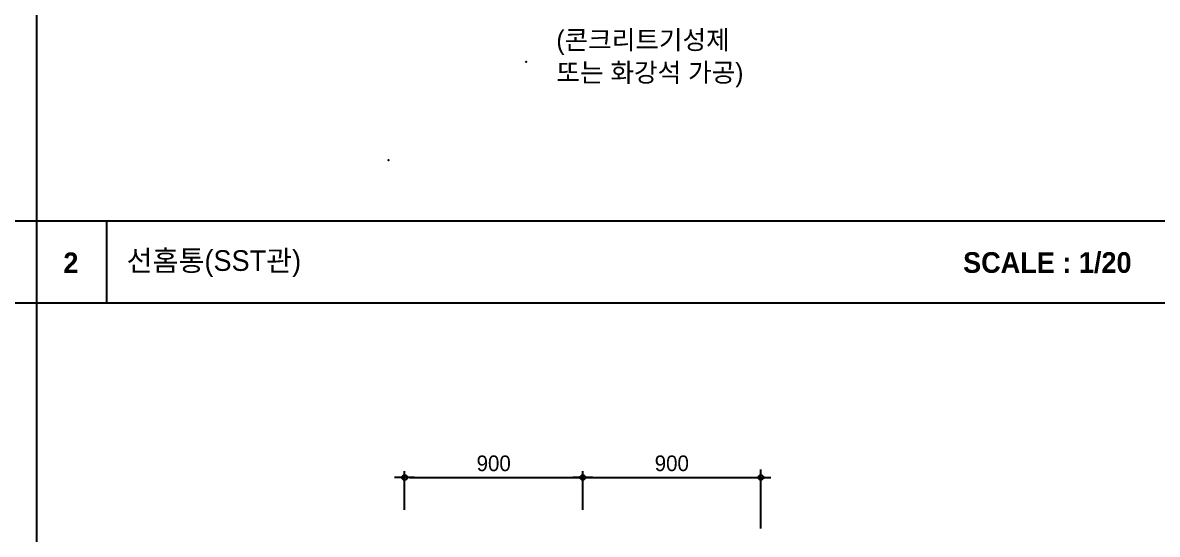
# Model space of a CAD drawing. Header units: millimetres. Extents: x 34525826 to 34533676, y -18662964 to -18657514.
# Drawn here: x 34527613 to 34529423, y -18659700 to -18658884 of the extents above; entities that cross this region are included whole.
import ezdxf
from ezdxf.enums import TextEntityAlignment as Align

# ---------------------------------------------------------------- set-up
doc = ezdxf.new("R2010")
doc.units = ezdxf.units.MM
doc.header["$LTSCALE"] = 100
doc.header["$MEASUREMENT"] = 0
doc.layers.get('DEFPOINTS').update_dxf_attribs({"color": 124})
for name, color, linetype in [('3TEX', 3, 'Continuous'), ('7DIM', 9, 'Continuous'), ('9', 9, 'Continuous'), ('A', 5, 'Continuous'), ('DIM', 7, 'Continuous'), ('TEX', 3, 'Continuous')]:
    doc.layers.add(name, color=color, linetype=linetype)
doc.styles.add('1', font='')
doc.styles.add('나눔고딕', font='')
doc.styles.get('1').set_extended_font_data('Dotum')
doc.styles.get('나눔고딕').set_extended_font_data('Dotum')
doc.dimstyles.new('DIM1', dxfattribs={"dimtxt": 3.5, "dimasz": 0.8, "dimexe": 1, "dimexo": 3, "dimgap": 1, "dimtad": 1, "dimdec": 0, "dimzin": 1, "dimlunit": 6, "dimtxsty": '나눔고딕', "dimblk": 'DIMDOT', "dimcen": 1, "dimclrd": 256, "dimclre": 256, "dimclrt": 3, "dimadec": 0, "dimazin": 0, "dimtfac": 1, "dimtdec": 0, "dimtix": 1, "dimtmove": 2, "dimatfit": 3, "dimldrblk": 'DIMDOT', "dimfxl": 0, "dimtolj": 1, "dimarcsym": 0})

# ---------------------------------------------------------------- blocks, each defined once
blk = doc.blocks.new('DIMDOT')
blk.add_line((-2, 0), (2, 0))
blk.add_circle((0, 0), 0.5)
blk = doc.blocks.new('*D30')
at = {"layer": '7DIM', "lineweight": -2}
for p, q in [((34528222.5, -18659661), (34528222.5, -18659599.6)), ((34528230.5, -18659609.6), (34528498.7, -18659609.6)), ((34528506.7, -18659661), (34528506.7, -18659599.6))]:
    blk.add_line(p, q, dxfattribs=at)
at = {"layer": 'DEFPOINTS', "color": 0}
for p in [(34528506.7, -18659609.6), (34528222.5, -18659691), (34528506.7, -18659691)]:
    blk.add_point(p, dxfattribs=at)
at = {"layer": '7DIM', "lineweight": -2, "xscale": 8, "yscale": 8, "zscale": 8, "rotation": 180}
blk.add_blockref('DIMDOT', (34528222.5, -18659609.6), dxfattribs=at)
at = {"layer": '7DIM', "lineweight": -2, "xscale": 8, "yscale": 8, "zscale": 8}
blk.add_blockref('DIMDOT', (34528506.7, -18659609.6), dxfattribs=at)
at = {"layer": '7DIM', "color": 3, "insert": (34528364.6, -18659587.1), "char_height": 25, "attachment_point": 5, "style": '나눔고딕'}
blk.add_mtext('\\A1;900', dxfattribs=at)
blk = doc.blocks.new('*D31')
at = {"layer": '7DIM', "lineweight": -2}
for p, q in [((34528506.7, -18659661), (34528506.7, -18659599.6)), ((34528514.7, -18659609.6), (34528782.8, -18659609.6)), ((34528790.8, -18659661), (34528790.8, -18659599.6))]:
    blk.add_line(p, q, dxfattribs=at)
at = {"layer": 'DEFPOINTS', "color": 0}
for p in [(34528790.8, -18659609.6), (34528506.7, -18659691), (34528790.8, -18659691)]:
    blk.add_point(p, dxfattribs=at)
at = {"layer": '7DIM', "lineweight": -2, "xscale": 8, "yscale": 8, "zscale": 8, "rotation": 180}
blk.add_blockref('DIMDOT', (34528506.7, -18659609.6), dxfattribs=at)
at = {"layer": '7DIM', "lineweight": -2, "xscale": 8, "yscale": 8, "zscale": 8}
blk.add_blockref('DIMDOT', (34528790.8, -18659609.6), dxfattribs=at)
at = {"layer": '7DIM', "color": 3, "insert": (34528648.7, -18659587.1), "char_height": 25, "attachment_point": 5, "style": '나눔고딕'}
blk.add_mtext('\\A1;900', dxfattribs=at)

msp = doc.modelspace()

# ---------------------------------------------------------------- linework, layer by layer
at = {"layer": '9'}
for p, q in [((34527635.6, -18662963.9), (34527635.6, -18657513.9)), ((34533065.6, -18659200.6), (34525825.6, -18659200.6)), ((34527747.6, -18659330.6), (34527747.6, -18659200.6)), ((34525825.6, -18659330.6), (34533065.6, -18659330.6))]:
    msp.add_line(p, q, dxfattribs=at)
at = {"layer": 'A'}
for p in [(34528416.2, -18658945.9), (34528196.6, -18659103.1)]:
    msp.add_point(p, dxfattribs=at)
at = {"layer": 'DIM'}
msp.add_line((34528790.8, -18659691), (34528790.8, -18659597.1), dxfattribs=at)

# ---------------------------------------------------------------- texts
at = {"layer": '3TEX', "color": 3, "lineweight": 50, "style": '1'}
msp.add_text('선홈통(SST관)', height=33, dxfattribs=at).set_placement((34527779, -18659289.7), align=Align.BOTTOM_LEFT)
at = {"layer": '3TEX', "color": 3, "lineweight": 50, "char_height": 33, "attachment_point": 5, "style": '1'}
for s, insert, width in [('{\\fGulim|b1|i0|c129|p50;2}', (34527690.1, -18659266.9), 72), ('{\\fGulim|b1|i0|c129|p50;SCALE : 1/20}', (34529247.8, -18659266.9), 403.136)]:
    msp.add_mtext(s, dxfattribs=dict(at, insert=insert, width=width))
at = {"layer": 'TEX', "linetype": 'Continuous', "style": '1'}
for s, p in [('(콘크리트기성제', (34528464.6, -18658926)), ('또는 화강석 가공)', (34528464.6, -18658978))]:
    msp.add_text(s, height=30, dxfattribs=at).set_placement(p)

# ---------------------------------------------------------------- dimensions: what is measured, and where the dimension line sits
at = {"layer": '7DIM'}
for base, p1, p2, picture, middle in [((34528506.7, -18659609.6), (34528222.5, -18659691), (34528506.7, -18659691), '*D30', (34528364.6, -18659587.1)), ((34528790.8, -18659609.6), (34528506.7, -18659691), (34528790.8, -18659691), '*D31', (34528648.7, -18659587.1))]:
    dim = msp.add_linear_dim(base=base, p1=p1, p2=p2, text='900', dimstyle='DIM1', override={"dimscale": 10, "dimtxt": 2.5}, dxfattribs=at)
    dim.commit()
    dim.dimension.update_dxf_attribs({"geometry": picture, "text_midpoint": middle})

doc.saveas('drawing.dxf')
